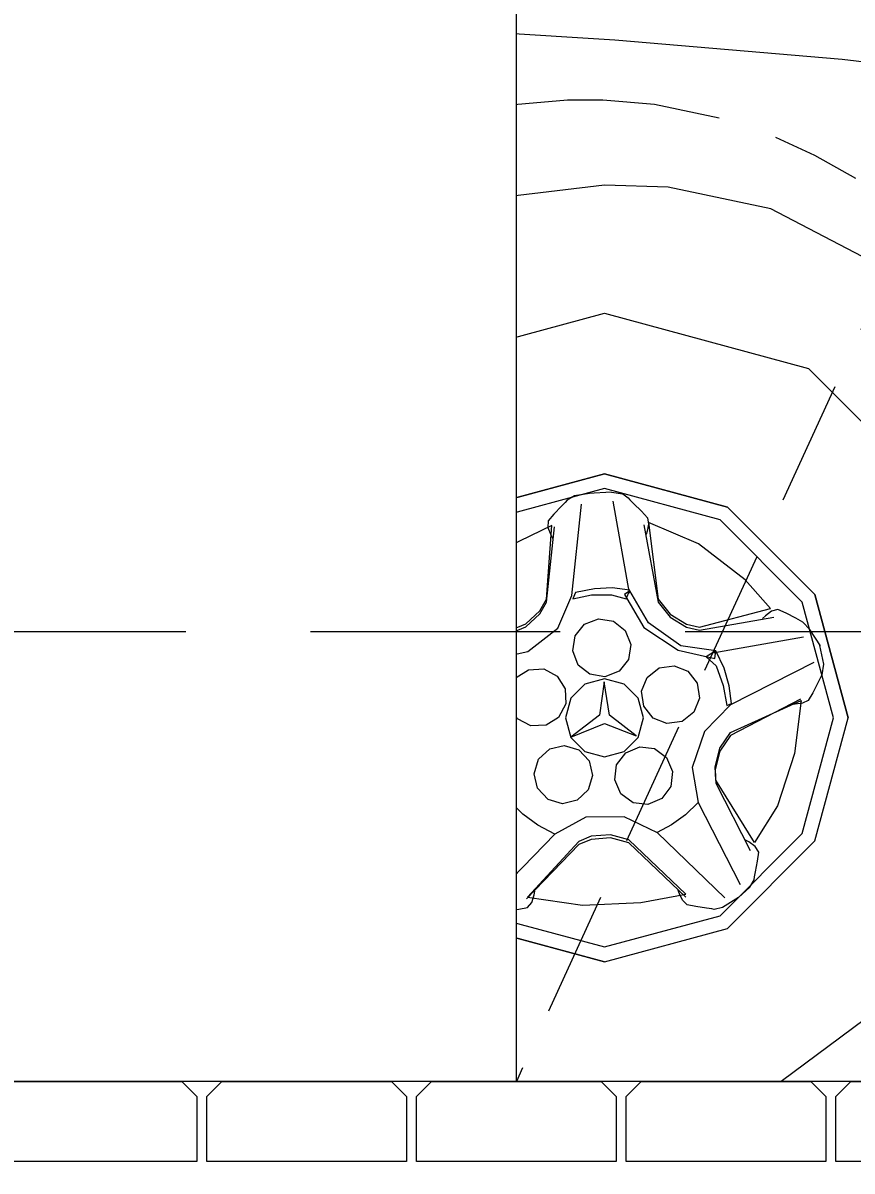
# Model space of a CAD drawing. Header units: millimetres. Extents: x -6181 to 191287, y -8583 to 23546.
# Drawn here: x 8796 to 9626, y -90 to 1060 of the extents above; entities that cross this region are included whole.
import ezdxf
from ezdxf.xclip import XClip

# ---------------------------------------------------------------- set-up
doc = ezdxf.new("R2010")
doc.units = ezdxf.units.MM
doc.header["$MEASUREMENT"] = 0
doc.header["$XCLIPFRAME"] = 0
doc.linetypes.add('1735-DT-5BR-SEC_AA$0$DASHED', pattern=[0.75, 0.5, -0.25])
doc.linetypes.add('DASHED', pattern=[0.75, 0.5, -0.25])
for name, color, linetype, lineweight in [('07--DIM-2', 2, 'Continuous', 25), ('1735-DT-5BR-SEC_AA$0$06--LINE-0', 8, 'Continuous', 13), ('1735-DT-5BR-SEC_AA$0$Q--BLOCPAVING', 9, 'Continuous', 18), ('1735-DT-5BR-SEC_AA$0$W--ELV-1', 250, '1735-DT-5BR-SEC_AA$0$DASHED', 9), ('1735-DT-5BR-SEC_AA$0$Z--CAR', 251, 'Continuous', 9), ('1735-DT-5BR-SEC_AA$0$Z--WIPEOUT', 255, 'Continuous', 5), ('W--ELV-1', 250, 'DASHED', 9), ('Z--CAR', 251, 'Continuous', 9), ('Z--WIPEOUT', 255, 'Continuous', 5)]:
    doc.layers.add(name, color=color, linetype=linetype, lineweight=lineweight)
doc.styles.add('ISO', font='isocp2.shx', dxfattribs={"width": 0.8})
doc.dimstyles.new('1-100_AR', dxfattribs={"dimtxt": 200, "dimasz": 100, "dimexe": 100, "dimexo": 100, "dimgap": 0, "dimtad": 0, "dimdec": 0, "dimzin": 12, "dimdsep": 46, "dimtxsty": 'ISO', "dimblk": 'ARCHTICK', "dimcen": 100, "dimdle": 100, "dimclrd": 8, "dimclre": 9, "dimclrt": 2, "dimadec": 0, "dimazin": 0, "dimtfac": 1, "dimtdec": 0, "dimtmove": 0, "dimatfit": 2, "dimldrblk": 'ARCHTICK', "dimfxl": 1, "dimtvp": 0.75, "dimtolj": 1, "dimtzin": 12, "dimlwd": 9, "dimlwe": 9, "dimarcsym": 0})

# ---------------------------------------------------------------- blocks, each defined once
blk = doc.blocks.new('A$C0A892E0C')
blk.add_wipeout([(-53.075, 0.002), (-59.387, 0.002), (-61.518, 1.586), (-62.937, 3.816), (-63.235, 4.965), (-64.672, 5.612), (-67.98, 5.555), (-69.037, 5.715), (-72.39, 8.03), (-72.793, 8.631), (-73.007, 9.673), (-72.434, 10.78), (-72.357, 12.492), (-71.738, 13.364), (-71.442, 14.504), (-70.978, 15.686), (-70.725, 17.205), (-70.345, 18.175), (-68.932, 19.524), (-65.439, 20.652), (-56.997, 22.525), (-52.586, 23.364), (-50.435, 23.638), (-47.938, 23.95), (-47.843, 24.381), (-47.816, 24.907), (-47.768, 25.09), (-47.683, 25.102), (-47.298, 24.799), (-47.193, 24.896), (-46.991, 24.956), (-46.649, 24.967), (-41.09, 28.539), (-36.335, 31.507), (-34.389, 32.482), (-29.685, 33.635), (-25.443, 34.43), (-12.849, 35.128), (-6.207, 35.16), (0.656, 34.96), (3.027, 34.842), (6.201, 33.998), (9.295, 33.214), (10.17, 32.869), (10.788, 32.303), (13.069, 29.102), (15.396, 24.277), (16.711, 21.226), (16.928, 19.589), (17.284, 12.261), (17.924, 10.985), (18.511, 10.333), (18.564, 10.1), (17.613, 7.545), (16.084, 6.401), (11.204, 5.352), (9.902, 5.23), (6.727, 3.885), (6.727, 3.885), (5.34, 1.634), (3.153, 0), (-3.153, 0), (-5.287, 1.586), (-6.706, 3.816), (-8.422, 4.492), (-10.39, 4.437), (-13.604, 4.527), (-14.762, 4.656), (-16.892, 5.319), (-43.877, 5.073), (-48.988, 5.223), (-49.504, 3.885), (-50.891, 1.634)]).dxf.layer = 'Z--WIPEOUT'
at = {"flags": 128}
for points in [[(-56.416, 18.593), (-52.144, 18.861)], [(-51.197, 18.614), (-51.103, 18.735)], [(-51.103, 18.735), (-50.827, 18.777)], [(-50.827, 18.777), (-49.793, 18.777)], [(-49.793, 18.777), (-49.705, 18.752)], [(-49.705, 18.752), (-49.543, 18.661)], [(-49.543, 18.661), (-49.455, 18.481)], [(-60.481, 18.253), (-56.416, 18.593)], [(-51.207, 18.418), (-51.197, 18.614)], [(-49.455, 18.481), (-49.457, 18.269)], [(-63.725, 17.861), (-60.481, 18.253)], [(-51.102, 18.163), (-51.228, 18.376)], [(-49.457, 18.269), (-49.524, 18.117)], [(-50.868, 18.076), (-51.102, 18.163)], [(-50.742, 18.059), (-50.868, 18.076)], [(-49.751, 18.059), (-50.742, 18.059)], [(-49.524, 18.117), (-49.751, 18.059)], [(-58.28, 17.206), (-57.124, 17.445)], [(-57.124, 17.445), (-56.205, 17.522)], [(-56.205, 17.522), (-55.574, 17.527)], [(-55.574, 17.527), (-53.183, 17.316)], [(-53.183, 17.316), (-51.714, 16.79)], [(-59.992, 16.534), (-59.294, 16.856)], [(-51.714, 16.79), (-50.573, 16.106)], [(-60.722, 16.124), (-59.992, 16.534)], [(-57.371, 15.968), (-56.234, 16.007)], [(-56.234, 16.007), (-54.54, 15.804)], [(-50.573, 16.106), (-49.308, 14.997)], [(-59.203, 15.582), (-57.371, 15.968)], [(-54.54, 15.804), (-52.61, 15.299)], [(-61.382, 14.445), (-59.203, 15.582)], [(-47.43, 15.644), (-47.122, 15.354)], [(-52.61, 15.299), (-51.275, 14.646)], [(-47.122, 15.354), (-46.668, 15.166)], [(-49.308, 14.997), (-47.932, 12.874)], [(-46.668, 15.166), (-46.168, 15.056)], [(-51.275, 14.646), (-50.127, 13.769)], [(-50.127, 13.769), (-48.955, 12.54)], [(-56.231, 13.718), (-59.876, 12.732)], [(-52.586, 12.732), (-56.231, 13.718)], [(-59.876, 12.732), (-62.467, 10.142)], [(-49.995, 10.142), (-52.586, 12.732)], [(-47.932, 12.874), (-46.719, 9.519)], [(-48.955, 12.54), (-48.004, 10.974)], [(-48.004, 10.974), (-47.348, 9.346)], [(-56.231, 10.854), (-58.43, 10.259)], [(-58.43, 10.259), (-56.231, 10.854)], [(-54.032, 10.259), (-56.231, 10.854)], [(-56.231, 10.854), (-54.032, 10.259)], [(-58.297, 10.032), (-56.231, 10.591)], [(-56.559, 10.492), (-56.658, 10.424)], [(-56.358, 10.522), (-56.559, 10.492)], [(-56.358, 10.522), (-55.946, 10.501)], [(-56.231, 10.591), (-54.165, 10.032)], [(-55.967, 10.501), (-55.695, 10.459)], [(-55.695, 10.459), (-55.564, 10.382)], [(-58.43, 10.259), (-59.993, 8.696)], [(-59.993, 8.696), (-58.43, 10.259)], [(-56.752, 10.322), (-56.891, 10.186)], [(-56.684, 10.387), (-56.752, 10.322)], [(-56.658, 10.424), (-56.684, 10.387)], [(-56.381, 10.365), (-56.672, 8.719)], [(-55.65, 8.68), (-55.82, 10.313)], [(-55.564, 10.382), (-55.53, 10.341)], [(-55.53, 10.341), (-55.464, 10.274)], [(-55.464, 10.274), (-55.33, 10.133)], [(-52.469, 8.696), (-54.032, 10.259)], [(-54.032, 10.259), (-52.469, 8.696)], [(-56.999, 10.067), (-57.019, 9.953)], [(-56.891, 10.186), (-56.999, 10.067)], [(-55.33, 10.133), (-55.227, 10.01)], [(-49.009, 6.497), (-49.995, 10.142)], [(-59.766, 8.563), (-58.297, 10.032)], [(-57.912, 9.604), (-57.017, 9.984)], [(-57.017, 9.984), (-57.192, 8.616)], [(-56.935, 9.943), (-57.192, 8.561)], [(-57.019, 9.953), (-56.996, 9.828)], [(-55.198, 8.562), (-55.337, 9.903)], [(-55.198, 8.616), (-55.295, 9.932)], [(-55.295, 9.932), (-54.516, 9.555)], [(-55.223, 9.893), (-55.273, 9.764)], [(-55.227, 10.01), (-55.223, 9.893)], [(-54.165, 10.032), (-52.696, 8.563)], [(-56.996, 9.828), (-56.978, 9.769)], [(-55.273, 9.764), (-55.306, 9.703)], [(-58.745, 8.958), (-57.912, 9.604)], [(-54.516, 9.555), (-53.698, 8.896)], [(-47.348, 9.346), (-46.888, 7.727)], [(-59.2, 8.445), (-58.745, 8.958)], [(-53.698, 8.896), (-53.148, 8.253)], [(-59.993, 8.696), (-60.588, 6.497)], [(-60.588, 6.497), (-59.993, 8.696)], [(-57.192, 8.616), (-57.404, 8.349)], [(-57.019, 8.19), (-56.688, 8.761)], [(-56.588, 8.699), (-56.938, 8.11)], [(-56.688, 8.761), (-56.588, 8.699)], [(-56.687, 8.772), (-56.369, 8.814)], [(-56.619, 8.617), (-56.687, 8.772)], [(-56.359, 8.69), (-56.619, 8.617)], [(-56.369, 8.814), (-56.053, 8.801)], [(-55.999, 8.691), (-56.359, 8.69)], [(-56.053, 8.801), (-55.714, 8.733)], [(-55.666, 8.618), (-55.999, 8.691)], [(-55.714, 8.733), (-55.666, 8.618)], [(-55.4, 8.098), (-55.65, 8.68)], [(-55.08, 8.408), (-55.198, 8.616)], [(-51.874, 6.497), (-52.469, 8.696)], [(-52.469, 8.696), (-51.874, 6.497)], [(-60.325, 6.497), (-59.766, 8.563)], [(-59.478, 8.365), (-59.331, 8.431)], [(-59.331, 8.431), (-59.218, 8.402)], [(-57.931, 8.114), (-59.2, 8.445)], [(-57.192, 8.561), (-57.404, 8.294)], [(-55.08, 8.354), (-55.198, 8.562)], [(-54.827, 8.174), (-55.08, 8.408)], [(-52.696, 8.563), (-52.137, 6.497)], [(-59.901, 8.074), (-59.777, 8.202)], [(-59.777, 8.202), (-59.733, 8.23)], [(-59.733, 8.23), (-59.65, 8.275)], [(-59.65, 8.275), (-59.478, 8.365)], [(-57.931, 8.059), (-59.258, 8.294)], [(-59.218, 8.402), (-59.108, 8.319)], [(-59.108, 8.319), (-59.058, 8.27)], [(-57.404, 8.349), (-57.699, 8.17)], [(-57.404, 8.294), (-57.699, 8.115)], [(-56.396, 8.223), (-56.602, 8.057)], [(-56.127, 8.265), (-56.396, 8.223)], [(-55.873, 8.166), (-56.127, 8.265)], [(-54.827, 8.12), (-55.08, 8.354)], [(-53.148, 8.253), (-54.512, 8.044)], [(-53.126, 8.207), (-53.24, 8.151)], [(-53.011, 8.219), (-53.126, 8.207)], [(-52.867, 8.148), (-53.011, 8.219)], [(-60.092, 7.779), (-59.901, 8.074)], [(-57.699, 8.17), (-57.931, 8.114)], [(-57.699, 8.115), (-57.931, 8.059)], [(-57.599, 7.78), (-57.019, 8.19)], [(-56.938, 8.11), (-57.547, 7.702)], [(-56.602, 8.057), (-56.701, 7.803)], [(-55.707, 7.96), (-55.873, 8.166)], [(-54.863, 7.677), (-55.4, 8.098)], [(-54.512, 8.044), (-54.827, 8.174)], [(-54.512, 7.989), (-54.827, 8.12)], [(-53.112, 8.124), (-54.512, 7.989)], [(-53.24, 8.151), (-53.292, 8.117)], [(-52.698, 8.052), (-52.867, 8.148)], [(-52.617, 8.004), (-52.698, 8.052)], [(-52.577, 7.978), (-52.617, 8.004)], [(-58.17, 7.657), (-59.786, 7.944)], [(-56.701, 7.803), (-56.659, 7.534)], [(-55.665, 7.691), (-55.707, 7.96)], [(-52.49, 7.872), (-52.577, 7.978)], [(-52.401, 7.641), (-52.49, 7.872)], [(-48.741, 7.852), (-48.055, 7.581)], [(-60.071, 7.789), (-60.145, 7.454)], [(-58.37, 7.38), (-58.221, 7.689)], [(-58.047, 7.586), (-58.228, 7.424)], [(-58.221, 7.689), (-57.599, 7.78)], [(-58.221, 7.689), (-58.047, 7.586)], [(-58.204, 7.555), (-58.221, 7.689)], [(-57.547, 7.702), (-58.204, 7.555)], [(-55.764, 7.437), (-55.665, 7.691)], [(-54.216, 7.534), (-54.863, 7.677)], [(-52.554, 7.707), (-54.216, 7.534)], [(-52.38, 7.631), (-52.328, 7.252)], [(-46.888, 7.727), (-46.611, 5.824)], [(-60.145, 7.454), (-60.115, 7.262)], [(-59.974, 7.484), (-58.485, 6.725)], [(-58.228, 7.424), (-58.353, 7.074)], [(-57.477, 7.425), (-57.722, 7.327)], [(-57.208, 7.387), (-57.477, 7.425)], [(-56.994, 7.218), (-57.208, 7.387)], [(-56.659, 7.534), (-56.493, 7.328)], [(-55.97, 7.272), (-55.764, 7.437)], [(-54.116, 7.289), (-54.225, 7.533)], [(-53.984, 6.737), (-52.521, 7.481)], [(-48.055, 7.581), (-47.409, 7.278)], [(-60.115, 7.262), (-60.083, 7.201)], [(-60.083, 7.201), (-60.041, 7.117)], [(-58.457, 7.067), (-58.37, 7.38)], [(-57.722, 7.327), (-57.891, 7.114)], [(-56.896, 6.973), (-56.994, 7.218)], [(-56.582, 7.098), (-56.231, 7.193)], [(-56.493, 7.328), (-56.239, 7.229)], [(-56.239, 7.229), (-55.97, 7.272)], [(-56.231, 7.193), (-55.88, 7.098)], [(-55.389, 7.239), (-55.53, 7.015)], [(-55.149, 7.367), (-55.389, 7.239)], [(-54.876, 7.355), (-55.149, 7.367)], [(-54.653, 7.215), (-54.876, 7.355)], [(-54.525, 6.974), (-54.653, 7.215)], [(-54.035, 7.021), (-54.116, 7.289)], [(-52.328, 7.252), (-52.341, 7.113)], [(-47.409, 7.278), (-47.123, 7.135)], [(-46.944, 7.34), (-46.94, 7.24)], [(-46.944, 7.34), (-43.505, 7.34)], [(-46.94, 7.24), (-46.899, 7.103)], [(-46.332, 7.33), (-46.126, 6.351)], [(-60.041, 7.117), (-59.952, 6.944)], [(-58.501, 6.749), (-58.457, 7.067)], [(-58.353, 7.074), (-58.416, 6.715)], [(-57.891, 7.114), (-57.93, 6.844)], [(-56.934, 6.703), (-56.896, 6.973)], [(-56.832, 6.848), (-56.582, 7.098)], [(-56.324, 6.544), (-56.229, 7.139)], [(-56.229, 7.139), (-56.142, 6.542)], [(-55.88, 7.098), (-55.63, 6.848)], [(-55.53, 7.015), (-55.541, 6.743)], [(-54.536, 6.702), (-54.525, 6.974)], [(-53.986, 6.736), (-54.035, 7.021)], [(-52.406, 7.04), (-52.505, 6.926)], [(-52.359, 7.093), (-52.406, 7.04)], [(-52.341, 7.113), (-52.359, 7.093)], [(-46.899, 7.103), (-46.839, 6.791)], [(-59.952, 6.944), (-59.869, 6.806)], [(-59.869, 6.806), (-59.767, 6.754)], [(-59.743, 6.803), (-59.629, 5.858)], [(-58.486, 6.236), (-59.743, 6.803)], [(-59.733, 6.831), (-58.486, 6.182)], [(-57.93, 6.844), (-57.831, 6.599)], [(-56.927, 6.497), (-56.832, 6.848)], [(-55.63, 6.848), (-55.535, 6.497)], [(-53.933, 6.272), (-52.731, 6.883)], [(-53.933, 6.327), (-52.72, 6.825)], [(-52.837, 6.773), (-52.906, 6.782)], [(-52.699, 6.773), (-52.837, 6.773)], [(-52.72, 6.825), (-52.778, 5.983)], [(-52.591, 6.818), (-52.699, 6.773)], [(-52.505, 6.926), (-52.591, 6.818)], [(-46.839, 6.791), (-46.767, 6.212)], [(-59.767, 6.754), (-59.64, 6.739)], [(-59.64, 6.739), (-59.578, 6.739)], [(-58.416, 6.715), (-58.501, 6.749)], [(-58.485, 6.725), (-58.021, 6.252)], [(-57.831, 6.599), (-57.618, 6.43)], [(-57.103, 6.49), (-56.934, 6.703)], [(-55.541, 6.743), (-55.414, 6.503)], [(-54.677, 6.478), (-54.536, 6.702)], [(-54.439, 6.295), (-53.984, 6.737)], [(-48.823, 6.759), (-48.137, 6.488)], [(-59.993, 4.298), (-60.588, 6.497)], [(-59.766, 4.431), (-60.325, 6.497)], [(-57.618, 6.43), (-57.348, 6.391)], [(-57.348, 6.391), (-57.103, 6.49)], [(-56.832, 6.145), (-56.927, 6.497)], [(-56.797, 6.172), (-56.324, 6.544)], [(-56.231, 6.394), (-56.797, 6.172)], [(-55.63, 6.147), (-56.231, 6.394)], [(-56.142, 6.542), (-55.63, 6.147)], [(-55.535, 6.497), (-55.63, 6.145)], [(-55.414, 6.503), (-55.19, 6.362)], [(-55.19, 6.362), (-54.918, 6.351)], [(-54.918, 6.351), (-54.677, 6.478)], [(-52.137, 6.497), (-52.696, 4.431)], [(-51.874, 6.497), (-52.469, 4.298)], [(-49.504, 3.885), (-49.009, 6.497)], [(-49.049, 6.22), (-49.009, 6.497)], [(-48.137, 6.488), (-47.491, 6.185)], [(-58.293, 5.955), (-58.486, 6.236)], [(-58.486, 6.182), (-58.293, 5.901)], [(-58.021, 6.252), (-57.8, 5.607)], [(-54.639, 5.642), (-54.439, 6.295)], [(-54.085, 6.143), (-53.933, 6.327)], [(-54.085, 6.088), (-53.933, 6.272)], [(-49.054, 6.222), (-48.155, 5.876)], [(-47.491, 6.185), (-47.205, 6.042)], [(-46.767, 6.212), (-46.7, 5.599)], [(-46.126, 6.351), (-45.929, 5.545)], [(-58.207, 5.621), (-58.293, 5.955)], [(-57.125, 5.947), (-57.343, 5.784)], [(-56.863, 5.978), (-57.125, 5.947)], [(-56.612, 5.871), (-56.863, 5.978)], [(-56.582, 5.896), (-56.832, 6.145)], [(-55.63, 6.145), (-55.88, 5.896)], [(-55.513, 6.003), (-55.774, 5.925)], [(-55.255, 5.943), (-55.513, 6.003)], [(-54.212, 5.822), (-54.085, 6.143)], [(-54.212, 5.767), (-54.085, 6.088)], [(-52.778, 5.983), (-53.099, 4.952)], [(-59.629, 5.858), (-59.325, 4.923)], [(-58.293, 5.901), (-58.207, 5.566)], [(-57.343, 5.784), (-57.45, 5.534)], [(-56.449, 5.653), (-56.612, 5.871)], [(-56.231, 5.801), (-56.582, 5.896)], [(-55.88, 5.896), (-56.231, 5.801)], [(-55.774, 5.925), (-55.959, 5.726)], [(-55.056, 5.757), (-55.255, 5.943)], [(-54.978, 5.496), (-55.056, 5.757)], [(-54.222, 5.481), (-54.212, 5.822)], [(-54.222, 5.427), (-54.212, 5.767)], [(-48.155, 5.876), (-47.232, 5.478)], [(-46.611, 5.824), (-46.67, 5.23)], [(-58.222, 5.383), (-58.207, 5.621)], [(-58.207, 5.566), (-58.222, 5.328)], [(-57.8, 5.607), (-57.908, 4.982)], [(-56.418, 5.39), (-56.449, 5.653)], [(-55.959, 5.726), (-56.02, 5.468)], [(-54.541, 4.987), (-54.639, 5.642)], [(-46.7, 5.599), (-46.67, 5.314)], [(-45.929, 5.545), (-45.863, 5.073)], [(-58.91, 4.267), (-58.222, 5.383)], [(-57.45, 5.534), (-57.419, 5.271)], [(-56.525, 5.14), (-56.418, 5.39)], [(-56.02, 5.468), (-55.942, 5.208)], [(-55.039, 5.238), (-54.978, 5.496)], [(-53.595, 4.223), (-54.222, 5.481)], [(-53.595, 4.168), (-54.222, 5.427)], [(-47.232, 5.478), (-46.67, 5.23)], [(-58.222, 5.328), (-58.835, 4.127)], [(-57.419, 5.271), (-57.256, 5.053)], [(-56.743, 4.977), (-56.525, 5.14)], [(-55.942, 5.208), (-55.743, 5.022)], [(-55.225, 5.039), (-55.039, 5.238)], [(-48.988, 5.223), (-49.247, 5.243)], [(-47.692, 5.175), (-48.988, 5.223)], [(-46.67, 5.23), (-47.692, 5.175)], [(-46.67, 5.314), (-46.569, 5.256)], [(-46.67, 5.23), (-46.418, 5.128)], [(-46.569, 5.256), (-46.288, 5.145)], [(-46.418, 5.128), (-46.12, 5.05)], [(-46.288, 5.145), (-45.863, 5.073)], [(-59.325, 4.923), (-58.91, 4.267)], [(-57.908, 4.982), (-58.654, 3.52)], [(-57.907, 4.984), (-57.679, 4.764)], [(-57.256, 5.053), (-57.006, 4.946)], [(-57.006, 4.946), (-56.743, 4.977)], [(-55.743, 5.022), (-55.485, 4.961)], [(-55.485, 4.961), (-55.225, 5.039)], [(-54.773, 4.772), (-54.545, 4.995)], [(-53.783, 3.498), (-54.541, 4.987)], [(-53.099, 4.952), (-53.595, 4.223)], [(-46.12, 5.05), (-45.699, 5.019)], [(-45.863, 5.073), (-45.134, 5.057)], [(-57.679, 4.764), (-57.432, 4.584)], [(-57.181, 4.44), (-56.583, 4.725)], [(-56.583, 4.725), (-55.9, 4.724)], [(-55.9, 4.724), (-55.345, 4.419)], [(-55.041, 4.578), (-54.773, 4.772)], [(-57.432, 4.584), (-57.174, 4.445)], [(-55.346, 4.42), (-55.041, 4.578)], [(-58.297, 2.962), (-59.766, 4.431)], [(-58.814, 4.278), (-58.754, 4.312)], [(-58.383, 3.279), (-57.181, 4.44)], [(-57.687, 3.349), (-56.667, 4.317)], [(-56.667, 4.317), (-56.339, 4.408)], [(-56.667, 4.262), (-56.339, 4.353)], [(-56.339, 4.408), (-55.995, 4.38)], [(-56.339, 4.353), (-55.995, 4.325)], [(-55.995, 4.38), (-55.774, 4.288)], [(-55.995, 4.325), (-55.774, 4.234)], [(-55.345, 4.419), (-54.205, 3.237)], [(-52.696, 4.431), (-54.165, 2.962)], [(-53.615, 4.297), (-53.665, 4.333)], [(-58.43, 2.735), (-59.993, 4.298)], [(-58.987, 4.097), (-58.927, 4.197)], [(-58.927, 4.197), (-58.814, 4.278)], [(-57.687, 3.295), (-56.667, 4.262)], [(-55.774, 4.288), (-54.857, 3.291)], [(-55.774, 4.234), (-54.838, 3.263)], [(-54.032, 2.735), (-52.469, 4.298)], [(-52.469, 4.298), (-54.032, 2.735)], [(-53.521, 4.211), (-53.615, 4.297)], [(-53.469, 4.108), (-53.521, 4.211)], [(-53.484, 3.948), (-53.469, 4.108)], [(-58.967, 3.938), (-58.987, 4.097)], [(-58.931, 3.747), (-58.967, 3.938)], [(-53.513, 3.756), (-53.484, 3.948)], [(-58.912, 3.654), (-58.931, 3.747)], [(-53.528, 3.663), (-53.513, 3.756)], [(-50.891, 1.634), (-49.504, 3.885)], [(-58.904, 3.605), (-58.912, 3.654)], [(-58.831, 3.474), (-58.904, 3.605)], [(-53.636, 3.482), (-53.535, 3.623)], [(-53.535, 3.623), (-53.528, 3.663)], [(-58.626, 3.284), (-58.831, 3.474)], [(-58.626, 3.284), (-58.343, 3.11)], [(-56.88, 3.199), (-57.687, 3.349)], [(-57.625, 3.237), (-57.57, 3.352)], [(-57.57, 3.352), (-57.55, 3.411)], [(-54.857, 3.291), (-55.837, 3.148)], [(-54.974, 3.332), (-54.986, 3.4)], [(-54.934, 3.2), (-54.974, 3.332)], [(-53.952, 3.21), (-53.636, 3.482)], [(-58.343, 3.11), (-58.194, 3.075)], [(-58.194, 3.075), (-58.151, 3.084)], [(-58.151, 3.084), (-58.057, 3.096)], [(-58.057, 3.096), (-57.865, 3.124)], [(-57.865, 3.124), (-57.708, 3.158)], [(-57.708, 3.158), (-57.625, 3.237)], [(-55.837, 3.148), (-56.88, 3.199)], [(-54.859, 3.11), (-54.934, 3.2)], [(-54.702, 3.077), (-54.859, 3.11)], [(-54.51, 3.048), (-54.702, 3.077)], [(-54.138, 3.079), (-54.329, 3.041)], [(-53.952, 3.189), (-54.138, 3.079)], [(-56.231, 2.403), (-58.297, 2.962)], [(-54.165, 2.962), (-56.231, 2.403)], [(-54.416, 3.036), (-54.51, 3.048)], [(-54.329, 3.041), (-54.416, 3.036)], [(-56.231, 2.14), (-58.43, 2.735)], [(-56.231, 2.14), (-54.032, 2.735)], [(-54.032, 2.735), (-56.231, 2.14)], [(-61.518, 1.586), (-59.387, 0.002)], [(-53.075, 0.002), (-50.891, 1.634)], [(-59.387, 0.002), (-53.075, 0.002)]]:
    blk.add_lwpolyline(points, dxfattribs=at)
blk = doc.blocks.new('*U194')
at = {"layer": '1735-DT-5BR-SEC_AA$0$Q--BLOCPAVING', "color": 8, "elevation": 0}
blk.add_lwpolyline([(6080.7, 150), (150, 150)], dxfattribs=at)
at = {"layer": '1735-DT-5BR-SEC_AA$0$Q--BLOCPAVING', "elevation": 0}
for points in [[(4360.7, 70), (4360.7, 135), (4375.7, 150), (4545.7, 150), (4560.7, 135), (4560.7, 70)], [(4570.7, 70), (4570.7, 135), (4585.7, 150), (4755.7, 150), (4770.7, 135), (4770.7, 70)], [(4780.7, 70), (4780.7, 135), (4795.7, 150), (4965.7, 150), (4980.7, 135), (4980.7, 70)], [(4990.7, 70), (4990.7, 135), (5005.7, 150), (5175.7, 150), (5190.7, 135), (5190.7, 70)], [(5200.7, 70), (5200.7, 135), (5215.7, 150), (5385.7, 150), (5400.7, 135), (5400.7, 70)]]:
    blk.add_lwpolyline(points, close=True, dxfattribs=at)
blk = doc.blocks.new('1735-DT-5BR-SEC_AA$0$A$C0A892E0C')
blk.add_wipeout([(-53.075, 0.002), (-59.387, 0.002), (-61.518, 1.586), (-62.937, 3.816), (-63.235, 4.965), (-64.672, 5.612), (-67.98, 5.555), (-69.037, 5.715), (-72.39, 8.03), (-72.793, 8.631), (-73.007, 9.673), (-72.434, 10.78), (-72.357, 12.492), (-71.738, 13.364), (-71.442, 14.504), (-70.978, 15.686), (-70.725, 17.205), (-70.345, 18.175), (-68.932, 19.524), (-65.439, 20.652), (-56.997, 22.525), (-52.586, 23.364), (-50.435, 23.638), (-47.938, 23.95), (-47.843, 24.381), (-47.816, 24.907), (-47.768, 25.09), (-47.683, 25.102), (-47.298, 24.799), (-47.193, 24.896), (-46.991, 24.956), (-46.649, 24.967), (-41.09, 28.539), (-36.335, 31.507), (-34.389, 32.482), (-29.685, 33.635), (-25.443, 34.43), (-12.849, 35.128), (-6.207, 35.16), (0.656, 34.96), (3.027, 34.842), (6.201, 33.998), (9.295, 33.214), (10.17, 32.869), (10.788, 32.303), (13.069, 29.102), (15.396, 24.277), (16.711, 21.226), (16.928, 19.589), (17.284, 12.261), (17.924, 10.985), (18.511, 10.333), (18.564, 10.1), (17.613, 7.545), (16.084, 6.401), (11.204, 5.352), (9.902, 5.23), (6.727, 3.885), (6.727, 3.885), (5.34, 1.634), (3.153, 0), (-3.153, 0), (-5.287, 1.586), (-6.706, 3.816), (-8.422, 4.492), (-10.39, 4.437), (-13.604, 4.527), (-14.762, 4.656), (-16.892, 5.319), (-43.877, 5.073), (-48.988, 5.223), (-49.504, 3.885), (-50.891, 1.634)]).dxf.layer = '1735-DT-5BR-SEC_AA$0$Z--WIPEOUT'
at = {"flags": 128}
for points in [[(-56.416, 18.593), (-52.144, 18.861)], [(-51.197, 18.614), (-51.103, 18.735)], [(-51.103, 18.735), (-50.827, 18.777)], [(-50.827, 18.777), (-49.793, 18.777)], [(-49.793, 18.777), (-49.705, 18.752)], [(-49.705, 18.752), (-49.543, 18.661)], [(-49.543, 18.661), (-49.455, 18.481)], [(-60.481, 18.253), (-56.416, 18.593)], [(-51.207, 18.418), (-51.197, 18.614)], [(-49.455, 18.481), (-49.457, 18.269)], [(-63.725, 17.861), (-60.481, 18.253)], [(-51.102, 18.163), (-51.228, 18.376)], [(-49.457, 18.269), (-49.524, 18.117)], [(-50.868, 18.076), (-51.102, 18.163)], [(-50.742, 18.059), (-50.868, 18.076)], [(-49.751, 18.059), (-50.742, 18.059)], [(-49.524, 18.117), (-49.751, 18.059)], [(-58.28, 17.206), (-57.124, 17.445)], [(-57.124, 17.445), (-56.205, 17.522)], [(-56.205, 17.522), (-55.574, 17.527)], [(-55.574, 17.527), (-53.183, 17.316)], [(-53.183, 17.316), (-51.714, 16.79)], [(-59.992, 16.534), (-59.294, 16.856)], [(-51.714, 16.79), (-50.573, 16.106)], [(-60.722, 16.124), (-59.992, 16.534)], [(-57.371, 15.968), (-56.234, 16.007)], [(-56.234, 16.007), (-54.54, 15.804)], [(-50.573, 16.106), (-49.308, 14.997)], [(-59.203, 15.582), (-57.371, 15.968)], [(-54.54, 15.804), (-52.61, 15.299)], [(-61.382, 14.445), (-59.203, 15.582)], [(-47.43, 15.644), (-47.122, 15.354)], [(-52.61, 15.299), (-51.275, 14.646)], [(-47.122, 15.354), (-46.668, 15.166)], [(-49.308, 14.997), (-47.932, 12.874)], [(-46.668, 15.166), (-46.168, 15.056)], [(-51.275, 14.646), (-50.127, 13.769)], [(-50.127, 13.769), (-48.955, 12.54)], [(-56.231, 13.718), (-59.876, 12.732)], [(-52.586, 12.732), (-56.231, 13.718)], [(-59.876, 12.732), (-62.467, 10.142)], [(-49.995, 10.142), (-52.586, 12.732)], [(-47.932, 12.874), (-46.719, 9.519)], [(-48.955, 12.54), (-48.004, 10.974)], [(-48.004, 10.974), (-47.348, 9.346)], [(-56.231, 10.854), (-58.43, 10.259)], [(-58.43, 10.259), (-56.231, 10.854)], [(-54.032, 10.259), (-56.231, 10.854)], [(-56.231, 10.854), (-54.032, 10.259)], [(-58.297, 10.032), (-56.231, 10.591)], [(-56.559, 10.492), (-56.658, 10.424)], [(-56.358, 10.522), (-56.559, 10.492)], [(-56.358, 10.522), (-55.946, 10.501)], [(-56.231, 10.591), (-54.165, 10.032)], [(-55.967, 10.501), (-55.695, 10.459)], [(-55.695, 10.459), (-55.564, 10.382)], [(-58.43, 10.259), (-59.993, 8.696)], [(-59.993, 8.696), (-58.43, 10.259)], [(-56.752, 10.322), (-56.891, 10.186)], [(-56.684, 10.387), (-56.752, 10.322)], [(-56.658, 10.424), (-56.684, 10.387)], [(-56.381, 10.365), (-56.672, 8.719)], [(-55.65, 8.68), (-55.82, 10.313)], [(-55.564, 10.382), (-55.53, 10.341)], [(-55.53, 10.341), (-55.464, 10.274)], [(-55.464, 10.274), (-55.33, 10.133)], [(-52.469, 8.696), (-54.032, 10.259)], [(-54.032, 10.259), (-52.469, 8.696)], [(-56.999, 10.067), (-57.019, 9.953)], [(-56.891, 10.186), (-56.999, 10.067)], [(-55.33, 10.133), (-55.227, 10.01)], [(-49.009, 6.497), (-49.995, 10.142)], [(-59.766, 8.563), (-58.297, 10.032)], [(-57.912, 9.604), (-57.017, 9.984)], [(-57.017, 9.984), (-57.192, 8.616)], [(-56.935, 9.943), (-57.192, 8.561)], [(-57.019, 9.953), (-56.996, 9.828)], [(-55.198, 8.562), (-55.337, 9.903)], [(-55.198, 8.616), (-55.295, 9.932)], [(-55.295, 9.932), (-54.516, 9.555)], [(-55.223, 9.893), (-55.273, 9.764)], [(-55.227, 10.01), (-55.223, 9.893)], [(-54.165, 10.032), (-52.696, 8.563)], [(-56.996, 9.828), (-56.978, 9.769)], [(-55.273, 9.764), (-55.306, 9.703)], [(-58.745, 8.958), (-57.912, 9.604)], [(-54.516, 9.555), (-53.698, 8.896)], [(-47.348, 9.346), (-46.888, 7.727)], [(-59.2, 8.445), (-58.745, 8.958)], [(-53.698, 8.896), (-53.148, 8.253)], [(-59.993, 8.696), (-60.588, 6.497)], [(-60.588, 6.497), (-59.993, 8.696)], [(-57.192, 8.616), (-57.404, 8.349)], [(-57.019, 8.19), (-56.688, 8.761)], [(-56.588, 8.699), (-56.938, 8.11)], [(-56.688, 8.761), (-56.588, 8.699)], [(-56.687, 8.772), (-56.369, 8.814)], [(-56.619, 8.617), (-56.687, 8.772)], [(-56.359, 8.69), (-56.619, 8.617)], [(-56.369, 8.814), (-56.053, 8.801)], [(-55.999, 8.691), (-56.359, 8.69)], [(-56.053, 8.801), (-55.714, 8.733)], [(-55.666, 8.618), (-55.999, 8.691)], [(-55.714, 8.733), (-55.666, 8.618)], [(-55.4, 8.098), (-55.65, 8.68)], [(-55.08, 8.408), (-55.198, 8.616)], [(-51.874, 6.497), (-52.469, 8.696)], [(-52.469, 8.696), (-51.874, 6.497)], [(-60.325, 6.497), (-59.766, 8.563)], [(-59.478, 8.365), (-59.331, 8.431)], [(-59.331, 8.431), (-59.218, 8.402)], [(-57.931, 8.114), (-59.2, 8.445)], [(-57.192, 8.561), (-57.404, 8.294)], [(-55.08, 8.354), (-55.198, 8.562)], [(-54.827, 8.174), (-55.08, 8.408)], [(-52.696, 8.563), (-52.137, 6.497)], [(-59.901, 8.074), (-59.777, 8.202)], [(-59.777, 8.202), (-59.733, 8.23)], [(-59.733, 8.23), (-59.65, 8.275)], [(-59.65, 8.275), (-59.478, 8.365)], [(-57.931, 8.059), (-59.258, 8.294)], [(-59.218, 8.402), (-59.108, 8.319)], [(-59.108, 8.319), (-59.058, 8.27)], [(-57.404, 8.349), (-57.699, 8.17)], [(-57.404, 8.294), (-57.699, 8.115)], [(-56.396, 8.223), (-56.602, 8.057)], [(-56.127, 8.265), (-56.396, 8.223)], [(-55.873, 8.166), (-56.127, 8.265)], [(-54.827, 8.12), (-55.08, 8.354)], [(-53.148, 8.253), (-54.512, 8.044)], [(-53.126, 8.207), (-53.24, 8.151)], [(-53.011, 8.219), (-53.126, 8.207)], [(-52.867, 8.148), (-53.011, 8.219)], [(-60.092, 7.779), (-59.901, 8.074)], [(-57.699, 8.17), (-57.931, 8.114)], [(-57.699, 8.115), (-57.931, 8.059)], [(-57.599, 7.78), (-57.019, 8.19)], [(-56.938, 8.11), (-57.547, 7.702)], [(-56.602, 8.057), (-56.701, 7.803)], [(-55.707, 7.96), (-55.873, 8.166)], [(-54.863, 7.677), (-55.4, 8.098)], [(-54.512, 8.044), (-54.827, 8.174)], [(-54.512, 7.989), (-54.827, 8.12)], [(-53.112, 8.124), (-54.512, 7.989)], [(-53.24, 8.151), (-53.292, 8.117)], [(-52.698, 8.052), (-52.867, 8.148)], [(-52.617, 8.004), (-52.698, 8.052)], [(-52.577, 7.978), (-52.617, 8.004)], [(-58.17, 7.657), (-59.786, 7.944)], [(-56.701, 7.803), (-56.659, 7.534)], [(-55.665, 7.691), (-55.707, 7.96)], [(-52.49, 7.872), (-52.577, 7.978)], [(-52.401, 7.641), (-52.49, 7.872)], [(-48.741, 7.852), (-48.055, 7.581)], [(-60.071, 7.789), (-60.145, 7.454)], [(-58.37, 7.38), (-58.221, 7.689)], [(-58.047, 7.586), (-58.228, 7.424)], [(-58.221, 7.689), (-57.599, 7.78)], [(-58.221, 7.689), (-58.047, 7.586)], [(-58.204, 7.555), (-58.221, 7.689)], [(-57.547, 7.702), (-58.204, 7.555)], [(-55.764, 7.437), (-55.665, 7.691)], [(-54.216, 7.534), (-54.863, 7.677)], [(-52.554, 7.707), (-54.216, 7.534)], [(-52.38, 7.631), (-52.328, 7.252)], [(-46.888, 7.727), (-46.611, 5.824)], [(-60.145, 7.454), (-60.115, 7.262)], [(-59.974, 7.484), (-58.485, 6.725)], [(-58.228, 7.424), (-58.353, 7.074)], [(-57.477, 7.425), (-57.722, 7.327)], [(-57.208, 7.387), (-57.477, 7.425)], [(-56.994, 7.218), (-57.208, 7.387)], [(-56.659, 7.534), (-56.493, 7.328)], [(-55.97, 7.272), (-55.764, 7.437)], [(-54.116, 7.289), (-54.225, 7.533)], [(-53.984, 6.737), (-52.521, 7.481)], [(-48.055, 7.581), (-47.409, 7.278)], [(-60.115, 7.262), (-60.083, 7.201)], [(-60.083, 7.201), (-60.041, 7.117)], [(-58.457, 7.067), (-58.37, 7.38)], [(-57.722, 7.327), (-57.891, 7.114)], [(-56.896, 6.973), (-56.994, 7.218)], [(-56.582, 7.098), (-56.231, 7.193)], [(-56.493, 7.328), (-56.239, 7.229)], [(-56.239, 7.229), (-55.97, 7.272)], [(-56.231, 7.193), (-55.88, 7.098)], [(-55.389, 7.239), (-55.53, 7.015)], [(-55.149, 7.367), (-55.389, 7.239)], [(-54.876, 7.355), (-55.149, 7.367)], [(-54.653, 7.215), (-54.876, 7.355)], [(-54.525, 6.974), (-54.653, 7.215)], [(-54.035, 7.021), (-54.116, 7.289)], [(-52.328, 7.252), (-52.341, 7.113)], [(-47.409, 7.278), (-47.123, 7.135)], [(-46.944, 7.34), (-46.94, 7.24)], [(-46.944, 7.34), (-43.505, 7.34)], [(-46.94, 7.24), (-46.899, 7.103)], [(-46.332, 7.33), (-46.126, 6.351)], [(-60.041, 7.117), (-59.952, 6.944)], [(-58.501, 6.749), (-58.457, 7.067)], [(-58.353, 7.074), (-58.416, 6.715)], [(-57.891, 7.114), (-57.93, 6.844)], [(-56.934, 6.703), (-56.896, 6.973)], [(-56.832, 6.848), (-56.582, 7.098)], [(-56.324, 6.544), (-56.229, 7.139)], [(-56.229, 7.139), (-56.142, 6.542)], [(-55.88, 7.098), (-55.63, 6.848)], [(-55.53, 7.015), (-55.541, 6.743)], [(-54.536, 6.702), (-54.525, 6.974)], [(-53.986, 6.736), (-54.035, 7.021)], [(-52.406, 7.04), (-52.505, 6.926)], [(-52.359, 7.093), (-52.406, 7.04)], [(-52.341, 7.113), (-52.359, 7.093)], [(-46.899, 7.103), (-46.839, 6.791)], [(-59.952, 6.944), (-59.869, 6.806)], [(-59.869, 6.806), (-59.767, 6.754)], [(-59.743, 6.803), (-59.629, 5.858)], [(-58.486, 6.236), (-59.743, 6.803)], [(-59.733, 6.831), (-58.486, 6.182)], [(-57.93, 6.844), (-57.831, 6.599)], [(-56.927, 6.497), (-56.832, 6.848)], [(-55.63, 6.848), (-55.535, 6.497)], [(-53.933, 6.272), (-52.731, 6.883)], [(-53.933, 6.327), (-52.72, 6.825)], [(-52.837, 6.773), (-52.906, 6.782)], [(-52.699, 6.773), (-52.837, 6.773)], [(-52.72, 6.825), (-52.778, 5.983)], [(-52.591, 6.818), (-52.699, 6.773)], [(-52.505, 6.926), (-52.591, 6.818)], [(-46.839, 6.791), (-46.767, 6.212)], [(-59.767, 6.754), (-59.64, 6.739)], [(-59.64, 6.739), (-59.578, 6.739)], [(-58.416, 6.715), (-58.501, 6.749)], [(-58.485, 6.725), (-58.021, 6.252)], [(-57.831, 6.599), (-57.618, 6.43)], [(-57.103, 6.49), (-56.934, 6.703)], [(-55.541, 6.743), (-55.414, 6.503)], [(-54.677, 6.478), (-54.536, 6.702)], [(-54.439, 6.295), (-53.984, 6.737)], [(-48.823, 6.759), (-48.137, 6.488)], [(-59.993, 4.298), (-60.588, 6.497)], [(-59.766, 4.431), (-60.325, 6.497)], [(-57.618, 6.43), (-57.348, 6.391)], [(-57.348, 6.391), (-57.103, 6.49)], [(-56.832, 6.145), (-56.927, 6.497)], [(-56.797, 6.172), (-56.324, 6.544)], [(-56.231, 6.394), (-56.797, 6.172)], [(-55.63, 6.147), (-56.231, 6.394)], [(-56.142, 6.542), (-55.63, 6.147)], [(-55.535, 6.497), (-55.63, 6.145)], [(-55.414, 6.503), (-55.19, 6.362)], [(-55.19, 6.362), (-54.918, 6.351)], [(-54.918, 6.351), (-54.677, 6.478)], [(-52.137, 6.497), (-52.696, 4.431)], [(-51.874, 6.497), (-52.469, 4.298)], [(-49.504, 3.885), (-49.009, 6.497)], [(-49.049, 6.22), (-49.009, 6.497)], [(-48.137, 6.488), (-47.491, 6.185)], [(-58.293, 5.955), (-58.486, 6.236)], [(-58.486, 6.182), (-58.293, 5.901)], [(-58.021, 6.252), (-57.8, 5.607)], [(-54.639, 5.642), (-54.439, 6.295)], [(-54.085, 6.143), (-53.933, 6.327)], [(-54.085, 6.088), (-53.933, 6.272)], [(-49.054, 6.222), (-48.155, 5.876)], [(-47.491, 6.185), (-47.205, 6.042)], [(-46.767, 6.212), (-46.7, 5.599)], [(-46.126, 6.351), (-45.929, 5.545)], [(-58.207, 5.621), (-58.293, 5.955)], [(-57.125, 5.947), (-57.343, 5.784)], [(-56.863, 5.978), (-57.125, 5.947)], [(-56.612, 5.871), (-56.863, 5.978)], [(-56.582, 5.896), (-56.832, 6.145)], [(-55.63, 6.145), (-55.88, 5.896)], [(-55.513, 6.003), (-55.774, 5.925)], [(-55.255, 5.943), (-55.513, 6.003)], [(-54.212, 5.822), (-54.085, 6.143)], [(-54.212, 5.767), (-54.085, 6.088)], [(-52.778, 5.983), (-53.099, 4.952)], [(-59.629, 5.858), (-59.325, 4.923)], [(-58.293, 5.901), (-58.207, 5.566)], [(-57.343, 5.784), (-57.45, 5.534)], [(-56.449, 5.653), (-56.612, 5.871)], [(-56.231, 5.801), (-56.582, 5.896)], [(-55.88, 5.896), (-56.231, 5.801)], [(-55.774, 5.925), (-55.959, 5.726)], [(-55.056, 5.757), (-55.255, 5.943)], [(-54.978, 5.496), (-55.056, 5.757)], [(-54.222, 5.481), (-54.212, 5.822)], [(-54.222, 5.427), (-54.212, 5.767)], [(-48.155, 5.876), (-47.232, 5.478)], [(-46.611, 5.824), (-46.67, 5.23)], [(-58.222, 5.383), (-58.207, 5.621)], [(-58.207, 5.566), (-58.222, 5.328)], [(-57.8, 5.607), (-57.908, 4.982)], [(-56.418, 5.39), (-56.449, 5.653)], [(-55.959, 5.726), (-56.02, 5.468)], [(-54.541, 4.987), (-54.639, 5.642)], [(-46.7, 5.599), (-46.67, 5.314)], [(-45.929, 5.545), (-45.863, 5.073)], [(-58.91, 4.267), (-58.222, 5.383)], [(-57.45, 5.534), (-57.419, 5.271)], [(-56.525, 5.14), (-56.418, 5.39)], [(-56.02, 5.468), (-55.942, 5.208)], [(-55.039, 5.238), (-54.978, 5.496)], [(-53.595, 4.223), (-54.222, 5.481)], [(-53.595, 4.168), (-54.222, 5.427)], [(-47.232, 5.478), (-46.67, 5.23)], [(-58.222, 5.328), (-58.835, 4.127)], [(-57.419, 5.271), (-57.256, 5.053)], [(-56.743, 4.977), (-56.525, 5.14)], [(-55.942, 5.208), (-55.743, 5.022)], [(-55.225, 5.039), (-55.039, 5.238)], [(-48.988, 5.223), (-49.247, 5.243)], [(-47.692, 5.175), (-48.988, 5.223)], [(-46.67, 5.23), (-47.692, 5.175)], [(-46.67, 5.314), (-46.569, 5.256)], [(-46.67, 5.23), (-46.418, 5.128)], [(-46.569, 5.256), (-46.288, 5.145)], [(-46.418, 5.128), (-46.12, 5.05)], [(-46.288, 5.145), (-45.863, 5.073)], [(-59.325, 4.923), (-58.91, 4.267)], [(-57.908, 4.982), (-58.654, 3.52)], [(-57.907, 4.984), (-57.679, 4.764)], [(-57.256, 5.053), (-57.006, 4.946)], [(-57.006, 4.946), (-56.743, 4.977)], [(-55.743, 5.022), (-55.485, 4.961)], [(-55.485, 4.961), (-55.225, 5.039)], [(-54.773, 4.772), (-54.545, 4.995)], [(-53.783, 3.498), (-54.541, 4.987)], [(-53.099, 4.952), (-53.595, 4.223)], [(-46.12, 5.05), (-45.699, 5.019)], [(-45.863, 5.073), (-45.134, 5.057)], [(-57.679, 4.764), (-57.432, 4.584)], [(-57.181, 4.44), (-56.583, 4.725)], [(-56.583, 4.725), (-55.9, 4.724)], [(-55.9, 4.724), (-55.345, 4.419)], [(-55.041, 4.578), (-54.773, 4.772)], [(-57.432, 4.584), (-57.174, 4.445)], [(-55.346, 4.42), (-55.041, 4.578)], [(-58.297, 2.962), (-59.766, 4.431)], [(-58.814, 4.278), (-58.754, 4.312)], [(-58.383, 3.279), (-57.181, 4.44)], [(-57.687, 3.349), (-56.667, 4.317)], [(-56.667, 4.317), (-56.339, 4.408)], [(-56.667, 4.262), (-56.339, 4.353)], [(-56.339, 4.408), (-55.995, 4.38)], [(-56.339, 4.353), (-55.995, 4.325)], [(-55.995, 4.38), (-55.774, 4.288)], [(-55.995, 4.325), (-55.774, 4.234)], [(-55.345, 4.419), (-54.205, 3.237)], [(-52.696, 4.431), (-54.165, 2.962)], [(-53.615, 4.297), (-53.665, 4.333)], [(-58.43, 2.735), (-59.993, 4.298)], [(-58.987, 4.097), (-58.927, 4.197)], [(-58.927, 4.197), (-58.814, 4.278)], [(-57.687, 3.295), (-56.667, 4.262)], [(-55.774, 4.288), (-54.857, 3.291)], [(-55.774, 4.234), (-54.838, 3.263)], [(-54.032, 2.735), (-52.469, 4.298)], [(-52.469, 4.298), (-54.032, 2.735)], [(-53.521, 4.211), (-53.615, 4.297)], [(-53.469, 4.108), (-53.521, 4.211)], [(-53.484, 3.948), (-53.469, 4.108)], [(-58.967, 3.938), (-58.987, 4.097)], [(-58.931, 3.747), (-58.967, 3.938)], [(-53.513, 3.756), (-53.484, 3.948)], [(-58.912, 3.654), (-58.931, 3.747)], [(-53.528, 3.663), (-53.513, 3.756)], [(-50.891, 1.634), (-49.504, 3.885)], [(-58.904, 3.605), (-58.912, 3.654)], [(-58.831, 3.474), (-58.904, 3.605)], [(-53.636, 3.482), (-53.535, 3.623)], [(-53.535, 3.623), (-53.528, 3.663)], [(-58.626, 3.284), (-58.831, 3.474)], [(-58.626, 3.284), (-58.343, 3.11)], [(-56.88, 3.199), (-57.687, 3.349)], [(-57.625, 3.237), (-57.57, 3.352)], [(-57.57, 3.352), (-57.55, 3.411)], [(-54.857, 3.291), (-55.837, 3.148)], [(-54.974, 3.332), (-54.986, 3.4)], [(-54.934, 3.2), (-54.974, 3.332)], [(-53.952, 3.21), (-53.636, 3.482)], [(-58.343, 3.11), (-58.194, 3.075)], [(-58.194, 3.075), (-58.151, 3.084)], [(-58.151, 3.084), (-58.057, 3.096)], [(-58.057, 3.096), (-57.865, 3.124)], [(-57.865, 3.124), (-57.708, 3.158)], [(-57.708, 3.158), (-57.625, 3.237)], [(-55.837, 3.148), (-56.88, 3.199)], [(-54.859, 3.11), (-54.934, 3.2)], [(-54.702, 3.077), (-54.859, 3.11)], [(-54.51, 3.048), (-54.702, 3.077)], [(-54.138, 3.079), (-54.329, 3.041)], [(-53.952, 3.189), (-54.138, 3.079)], [(-56.231, 2.403), (-58.297, 2.962)], [(-54.165, 2.962), (-56.231, 2.403)], [(-54.416, 3.036), (-54.51, 3.048)], [(-54.329, 3.041), (-54.416, 3.036)], [(-56.231, 2.14), (-58.43, 2.735)], [(-56.231, 2.14), (-54.032, 2.735)], [(-54.032, 2.735), (-56.231, 2.14)], [(-61.518, 1.586), (-59.387, 0.002)], [(-53.075, 0.002), (-50.891, 1.634)], [(-59.387, 0.002), (-53.075, 0.002)]]:
    blk.add_lwpolyline(points, dxfattribs=at)
blk = doc.blocks.new('1735-DT-5BR-SEC_AA')
at = {"layer": '1735-DT-5BR-SEC_AA$0$W--ELV-1', "ltscale": 500}
blk.add_lwpolyline([(39805.5, 0), (1469.5, 0)], dxfattribs=at)
at = {"layer": '1735-DT-5BR-SEC_AA$0$Z--CAR', "xscale": -56.06262140077474, "yscale": 56.06262140077474, "zscale": 56.06262140077474}
blk.add_blockref('1735-DT-5BR-SEC_AA$0$A$C0A892E0C', (6225.9, -0.1), dxfattribs=at)
at = {"ltscale": 25}
blk.add_wipeout([(10990.2, 300), (10740.2, 300), (10740.2, 150), (10440.2, 150), (10440.2, 0), (10390.2, 0), (10390.2, 2400), (9290.2, 2400), (9290.2, 0), (4890.2, 0), (4890.2, 2400), (4590.2, 2400), (4590.2, 3400), (4640.2, 3400), (10940.2, 3400), (10990.2, 3400)], dxfattribs=at).dxf.layer = '1735-DT-5BR-SEC_AA$0$06--LINE-0'
at = {"layer": '1735-DT-5BR-SEC_AA$0$06--LINE-0', "ltscale": 25}
blk.add_lwpolyline([(9290.2, 2400), (10390.2, 2400), (10390.2, 0), (9290.2, 0)], close=True, dxfattribs=at)
at = {"layer": '1735-DT-5BR-SEC_AA$0$W--ELV-1', "ltscale": 250}
blk.add_line((10390.2, 2400), (9290.2, 0), dxfattribs=at)
at = {"layer": '1735-DT-5BR-SEC_AA$0$W--ELV-1', "ltscale": 500}
blk.add_lwpolyline([(36709.2, 450), (3259.7, 450)], dxfattribs=at)
ref = blk.add_blockref('*U194', (4409.5, -150, 0))
XClip(ref).set_block_clipping_path([(480.7247445988, -149.5503502587), (6080.7240710516, 390.6525086895)])
blk = doc.blocks.new('_ArchTick')
at = {"color": 0, "const_width": 0.15}
blk.add_lwpolyline([(-0.5, -0.5), (0.5, 0.5)], dxfattribs=at)
blk = doc.blocks.new('*D114')
at = {"layer": '07--DIM-2', "color": 9, "lineweight": 9, "transparency": 16777216}
for p, q in [((12590.2, 350), (12590.2, -2088.7)), ((4590.2, -1143.7), (4590.2, -2088.7))]:
    blk.add_line(p, q, dxfattribs=at)
at = {"layer": '07--DIM-2', "color": 8, "lineweight": 9, "transparency": 16777216}
blk.add_line((4490.2, -1988.7), (12690.2, -1988.7), dxfattribs=at)
at = {"layer": 'Defpoints', "color": 0, "transparency": 16777216}
for p in [(12590.2, 450), (4590.2, -1043.7), (12590.2, -1988.7)]:
    blk.add_point(p, dxfattribs=at)
at = {"layer": '07--DIM-2', "color": 8, "lineweight": 9, "transparency": 16777216, "xscale": 100, "yscale": 100, "zscale": 100, "rotation": 180}
blk.add_blockref('_ArchTick', (4590.2, -1988.7), dxfattribs=at)
at = {"layer": '07--DIM-2', "color": 8, "lineweight": 9, "transparency": 16777216, "xscale": 100, "yscale": 100, "zscale": 100}
blk.add_blockref('_ArchTick', (12590.2, -1988.7), dxfattribs=at)
at = {"layer": '07--DIM-2', "color": 2, "transparency": 16777216, "insert": (8590.2, -1838.7), "char_height": 200, "attachment_point": 5, "style": 'ISO'}
blk.add_mtext('\\A1;8000', dxfattribs=at)

msp = doc.modelspace()

# ---------------------------------------------------------------- linework, layer by layer
at = {"layer": 'W--ELV-1', "ltscale": 500}
msp.add_lwpolyline([(39805.5, 0), (1469.5, 0)], dxfattribs=at)

# ---------------------------------------------------------------- next in the draw order: block references
at = {"layer": 'Z--CAR', "xscale": -56.06262140077474, "yscale": 56.06262140077474, "zscale": 56.06262140077474}
msp.add_blockref('A$C0A892E0C', (6225.9, -0.1), dxfattribs=at)

# ---------------------------------------------------------------- next in the draw order: linework, layer by layer
at = {"layer": 'W--ELV-1', "ltscale": 500}
msp.add_lwpolyline([(36709.2, 450), (3259.7, 450)], dxfattribs=at)

# ---------------------------------------------------------------- next in the draw order: block references
msp.add_blockref('1735-DT-5BR-SEC_AA', (0, 0))

# ---------------------------------------------------------------- next in the draw order: dimensions: what is measured, and where the dimension line sits
at = {"layer": '07--DIM-2'}
dim = msp.add_linear_dim(base=(12590.2, -1988.7), p1=(4590.2, -1043.7), p2=(12590.2, 450), dimstyle='1-100_AR', dxfattribs=at)
dim.commit()
dim.dimension.update_dxf_attribs({"geometry": '*D114', "text_midpoint": (8590.2, -1838.7)})

doc.saveas('drawing.dxf')
